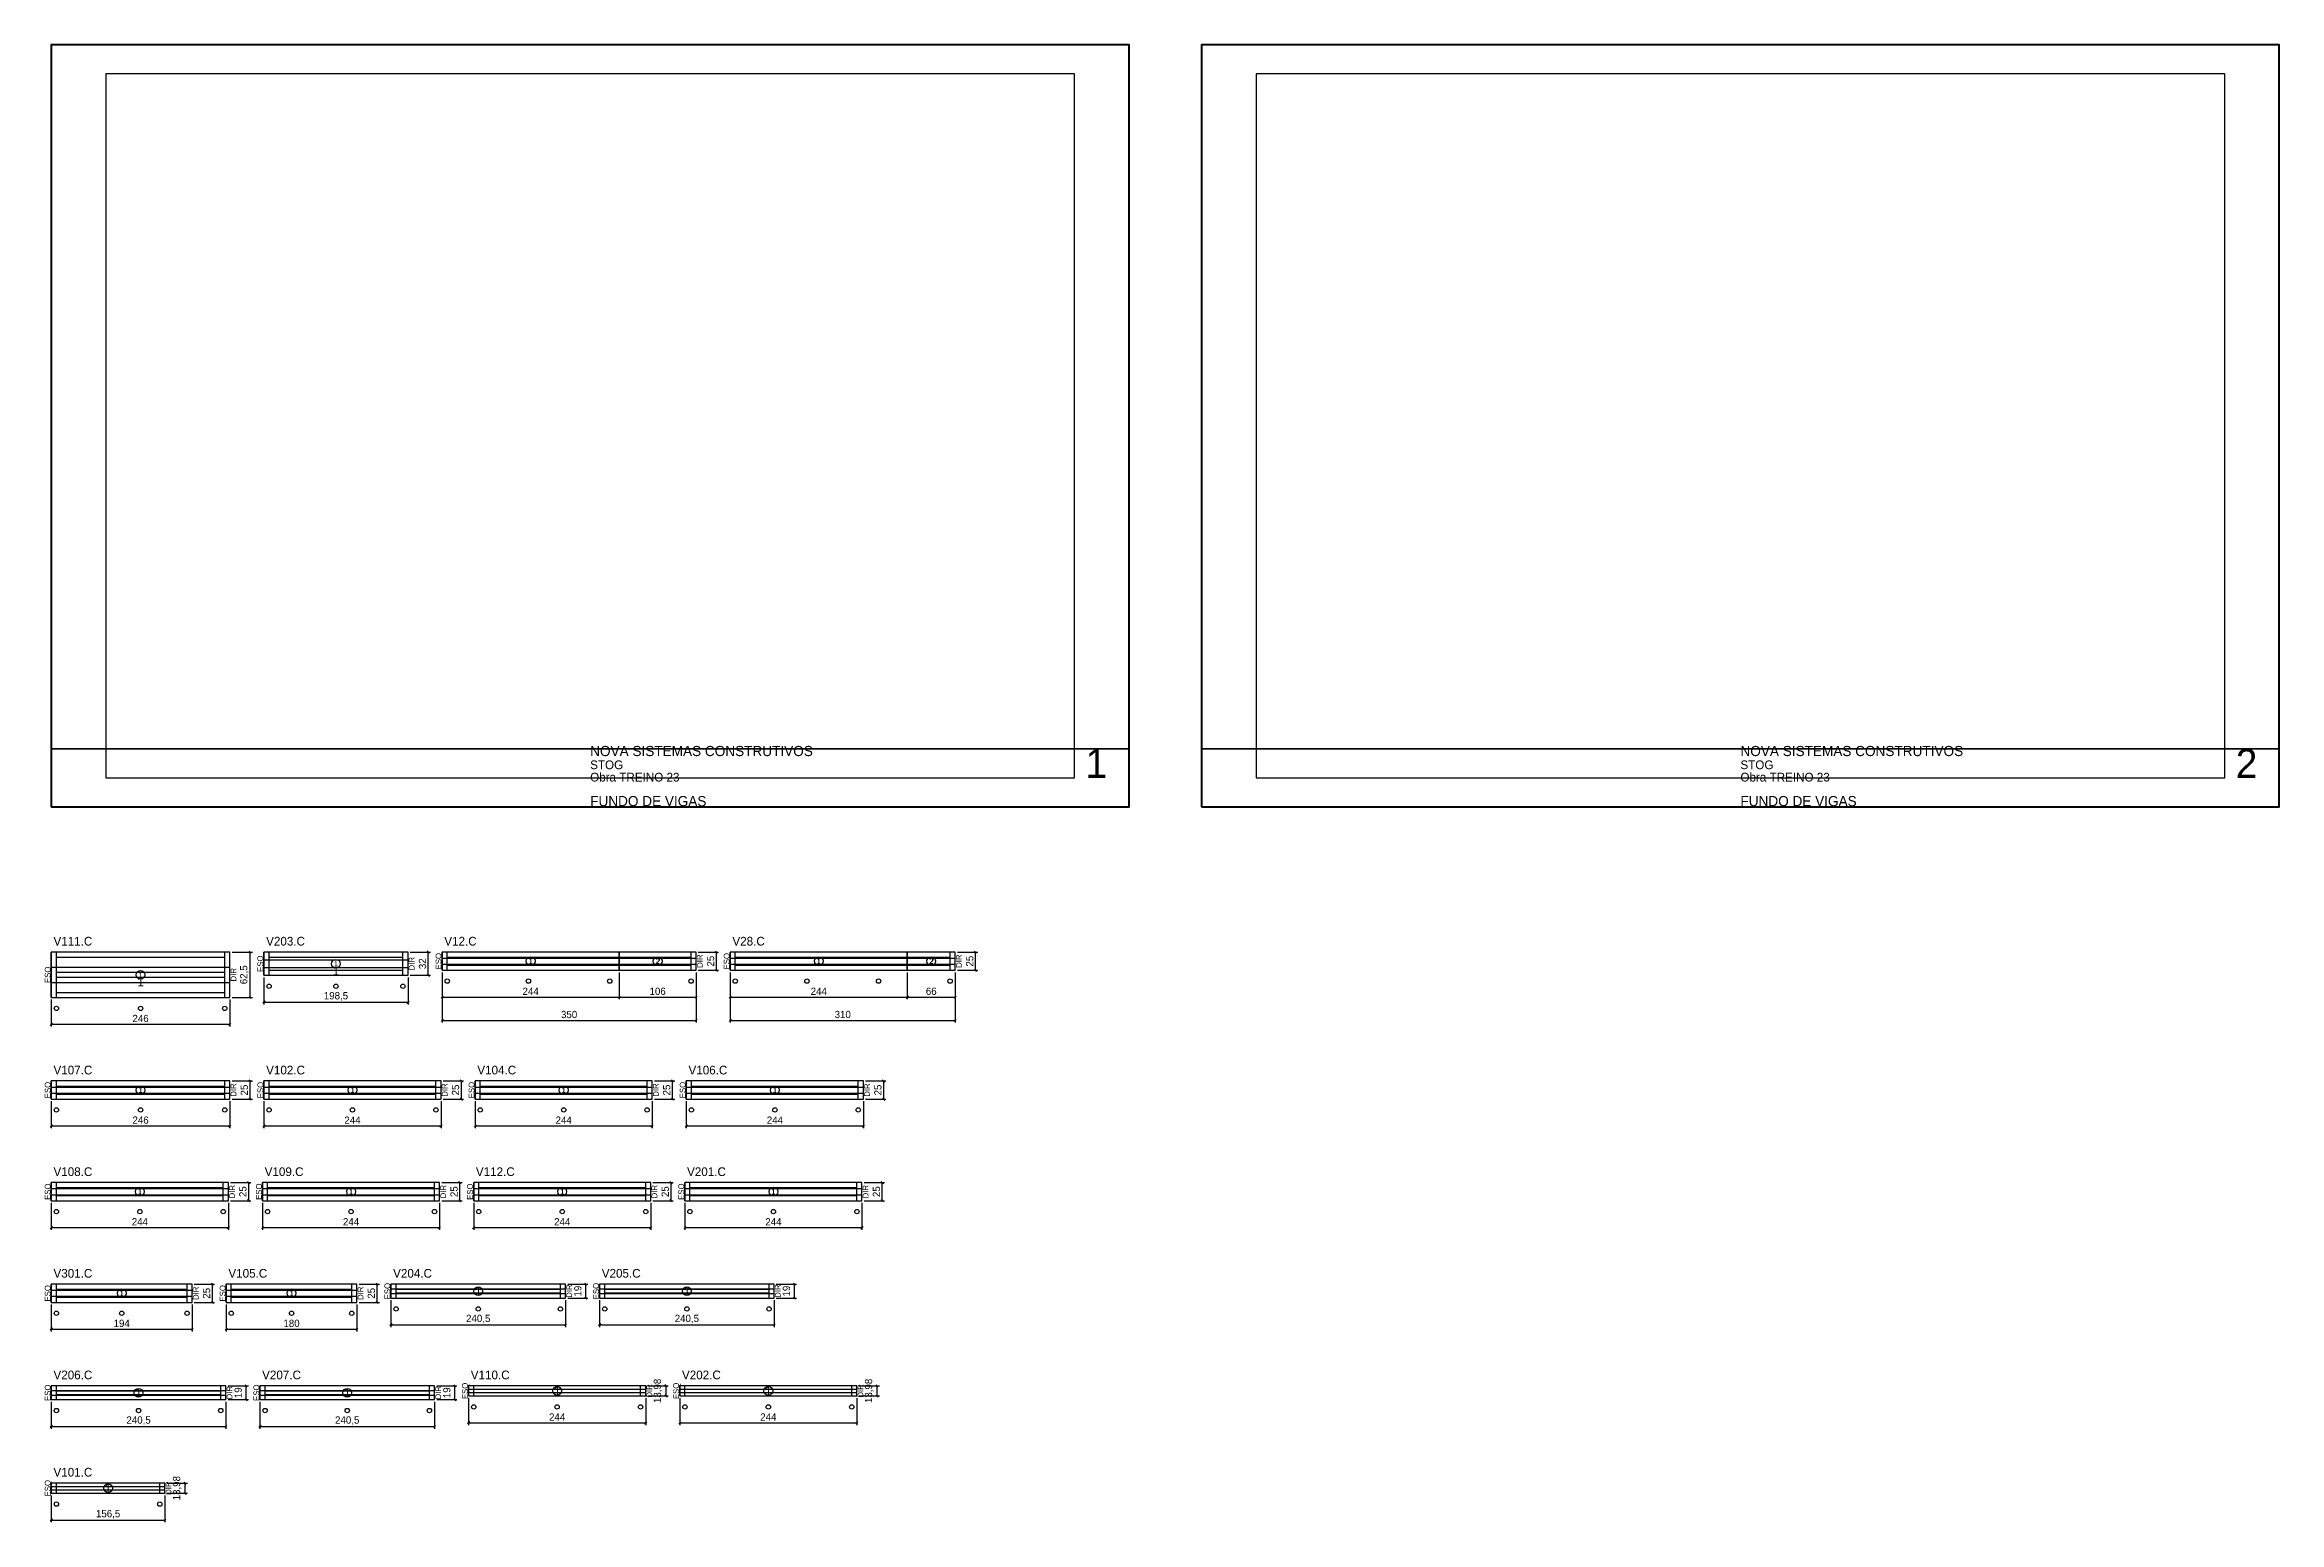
# Model space of a CAD drawing. Extents: x -12000 to 3070, y -785 to 1250.
# Drawn here: x -9 to 3070, y -785 to 1250 of the extents above.
import ezdxf
from ezdxf.enums import TextEntityAlignment as Align

# ---------------------------------------------------------------- set-up
doc = ezdxf.new("R2010")
doc.units = 0
for name, color, linetype in [('5', 5, 'Continuous'), ('CARIMBO', 255, 'Continuous'), ('COTA', 241, 'Continuous'), ('Escoras', 224, 'Continuous'), ('Folhas', 255, 'Continuous'), ('NOMENCLATURA', 7, 'Continuous'), ('Painéis', 200, 'Continuous'), ('SARR_2.2x7', 40, 'Continuous'), ('SARR_EDITAR', 141, 'Continuous')]:
    doc.layers.add(name, color=color, linetype=linetype)
doc.dimstyles.new('PAINEL', dxfattribs={"dimtxt": 10, "dimasz": 3, "dimexe": 3, "dimexo": 3, "dimgap": 3, "dimtad": 1, "dimblk": 'OBLIQUE', "dimblk1": 'OBLIQUE', "dimcen": 2.5, "dimclrd": 4, "dimclre": 4, "dimclrt": 240, "dimazin": 3, "dimtfac": 1, "dimtmove": 0, "dimatfit": 3})

# ---------------------------------------------------------------- blocks, each defined once
blk = doc.blocks.new('nf1')
blk.add_circle((0, 0), 6)
blk.add_text('1', height=7).set_placement((0, 0), align=Align.MIDDLE_CENTER)
blk = doc.blocks.new('_OBLIQUE')
at = {"color": 0, "linetype": 'BYBLOCK'}
blk.add_line((-0.5, -0.5), (0.5, 0.5), dxfattribs=at)
blk = doc.blocks.new('nf2')
blk.add_circle((0, 0), 6)
blk.add_text('2', height=7).set_placement((0, 0), align=Align.MIDDLE_CENTER)

msp = doc.modelspace()

# ---------------------------------------------------------------- linework, layer by layer
at = {"layer": 'CARIMBO', "lineweight": 35}
for p, q in [((0, 280), (1485, 280)), ((1585, 280), (3070, 280))]:
    msp.add_line(p, q, dxfattribs=at)
at = {"layer": 'Escoras'}
for centre in [(300, -47), (392.25, -47), (484.5, -47), (545.5, -40), (657.5, -40), (769.5, -40), (881.5, -40), (942.5, -40), (1041.167, -40), (1139.833, -40), (1238.5, -40), (7, -77.5), (123, -77.5), (239, -77.5), (7, -217.5), (123, -217.5), (239, -217.5), (300, -217.5), (415, -217.5), (530, -217.5), (591, -217.5), (706, -217.5), (821, -217.5), (882, -217.5), (997, -217.5), (1112, -217.5), (7, -357.5), (122, -357.5), (237, -357.5), (298, -357.5), (413, -357.5), (528, -357.5), (589, -357.5), (704, -357.5), (819, -357.5), (880, -357.5), (995, -357.5), (1110, -357.5), (475, -491.5), (588.25, -491.5), (701.5, -491.5), (762.5, -491.5), (875.75, -491.5), (989, -491.5), (7, -497.5), (97, -497.5), (187, -497.5), (248, -497.5), (331, -497.5), (414, -497.5), (7, -631.5), (120.25, -631.5), (233.5, -631.5), (294.5, -631.5), (407.75, -631.5), (521, -631.5), (582, -626.48), (697, -626.48), (812, -626.48), (873, -626.48), (988, -626.48), (1103, -626.48), (7, -760.48), (149.5, -760.48)]:
    msp.add_circle(centre, 3, dxfattribs=at)
at = {"layer": 'Folhas', "lineweight": 50}
for points in [[(0, 200), (1485, 200), (1485, 1250), (0, 1250)], [(1585, 200), (3070, 200), (3070, 1250), (1585, 1250)]]:
    msp.add_lwpolyline(points, close=True, dxfattribs=at)
at = {"layer": 'Folhas', "lineweight": 25}
for points in [[(75, 240), (1410, 240), (1410, 1210), (75, 1210)], [(1660, 240), (2995, 240), (2995, 1210), (1660, 1210)]]:
    msp.add_lwpolyline(points, close=True, dxfattribs=at)
at = {"layer": 'Painéis'}
for p, q in [((782.5, -25), (782.5, 0)), ((1179.5, -25), (1179.5, 0)), ((0, -20.833), (246, -20.833)), ((293, -10.667), (491.5, -10.667)), ((293, -21.333), (491.5, -21.333)), ((538.5, -8.333), (782.5, -8.333)), ((538.5, -16.667), (782.5, -16.667)), ((782.5, -8.333), (888.5, -8.333)), ((782.5, -16.667), (888.5, -16.667)), ((935.5, -8.333), (1179.5, -8.333)), ((935.5, -16.667), (1179.5, -16.667)), ((1179.5, -8.333), (1245.5, -8.333)), ((1179.5, -16.667), (1245.5, -16.667)), ((0, -41.667), (246, -41.667)), ((0, -185.833), (246, -185.833)), ((0, -194.167), (246, -194.167)), ((293, -185.833), (537, -185.833)), ((293, -194.167), (537, -194.167)), ((584, -185.833), (828, -185.833)), ((584, -194.167), (828, -194.167)), ((875, -185.833), (1119, -185.833)), ((875, -194.167), (1119, -194.167)), ((0, -325.833), (244, -325.833)), ((0, -334.167), (244, -334.167)), ((291, -325.833), (535, -325.833)), ((291, -334.167), (535, -334.167)), ((582, -325.833), (826, -325.833)), ((582, -334.167), (826, -334.167)), ((873, -325.833), (1117, -325.833)), ((873, -334.167), (1117, -334.167)), ((0, -465.833), (194, -465.833)), ((0, -474.167), (194, -474.167)), ((241, -465.833), (421, -465.833)), ((241, -474.167), (421, -474.167)), ((468, -463.833), (708.5, -463.833)), ((468, -470.167), (708.5, -470.167)), ((755.5, -463.833), (996, -463.833)), ((755.5, -470.167), (996, -470.167)), ((0, -603.833), (240.5, -603.833)), ((0, -610.167), (240.5, -610.167)), ((287.5, -603.833), (528, -603.833)), ((287.5, -610.167), (528, -610.167)), ((575, -602.16), (819, -602.16)), ((575, -606.82), (819, -606.82)), ((866, -602.16), (1110, -602.16)), ((866, -606.82), (1110, -606.82)), ((0, -736.16), (156.5, -736.16)), ((0, -740.82), (156.5, -740.82))]:
    msp.add_line(p, q, dxfattribs=at)
for points in [[(0, -62.5), (246, -62.5), (246, 0), (0, 0)], [(293, -32), (491.5, -32), (491.5, 0), (293, 0)], [(538.5, -25), (782.5, -25), (782.5, 0), (538.5, 0)], [(782.5, -25), (888.5, -25), (888.5, 0), (782.5, 0)], [(935.5, -25), (1179.5, -25), (1179.5, 0), (935.5, 0)], [(1179.5, -25), (1245.5, -25), (1245.5, 0), (1179.5, 0)], [(0, -202.5), (246, -202.5), (246, -177.5), (0, -177.5)], [(293, -202.5), (537, -202.5), (537, -177.5), (293, -177.5)], [(584, -202.5), (828, -202.5), (828, -177.5), (584, -177.5)], [(875, -202.5), (1119, -202.5), (1119, -177.5), (875, -177.5)], [(0, -342.5), (244, -342.5), (244, -317.5), (0, -317.5)], [(291, -342.5), (535, -342.5), (535, -317.5), (291, -317.5)], [(582, -342.5), (826, -342.5), (826, -317.5), (582, -317.5)], [(873, -342.5), (1117, -342.5), (1117, -317.5), (873, -317.5)], [(0, -482.5), (194, -482.5), (194, -457.5), (0, -457.5)], [(241, -482.5), (421, -482.5), (421, -457.5), (241, -457.5)], [(468, -476.5), (708.5, -476.5), (708.5, -457.5), (468, -457.5)], [(755.5, -476.5), (996, -476.5), (996, -457.5), (755.5, -457.5)], [(0, -616.5), (240.5, -616.5), (240.5, -597.5), (0, -597.5)], [(287.5, -616.5), (528, -616.5), (528, -597.5), (287.5, -597.5)], [(575, -611.48), (819, -611.48), (819, -597.5), (575, -597.5)], [(866, -611.48), (1110, -611.48), (1110, -597.5), (866, -597.5)], [(0, -745.48), (156.5, -745.48), (156.5, -731.5), (0, -731.5)]]:
    msp.add_lwpolyline(points, close=True, dxfattribs=at)
at = {"layer": 'SARR_2.2x7'}
for p, q in [((7, -62.5), (7, 0)), ((239, -62.5), (239, 0)), ((300, -32), (300, 0)), ((484.5, -32), (484.5, 0)), ((545.5, -25), (545.5, 0)), ((881.5, -25), (881.5, 0)), ((942.5, -25), (942.5, 0)), ((1238.5, -25), (1238.5, 0)), ((7, -7), (239, -7)), ((7, -27.75), (239, -27.75)), ((300, -7), (484.5, -7)), ((300, -25), (484.5, -25)), ((545.5, -7), (782.5, -7)), ((545.5, -18), (782.5, -18)), ((782.5, -7), (881.5, -7)), ((782.5, -18), (881.5, -18)), ((942.5, -7), (1179.5, -7)), ((942.5, -18), (1179.5, -18)), ((1179.5, -7), (1238.5, -7)), ((1179.5, -18), (1238.5, -18)), ((7, -34.75), (239, -34.75)), ((7, -55.5), (239, -55.5)), ((7, -202.5), (7, -177.5)), ((7, -184.5), (239, -184.5)), ((239, -202.5), (239, -177.5)), ((300, -202.5), (300, -177.5)), ((300, -184.5), (530, -184.5)), ((530, -202.5), (530, -177.5)), ((591, -202.5), (591, -177.5)), ((591, -184.5), (821, -184.5)), ((821, -202.5), (821, -177.5)), ((882, -202.5), (882, -177.5)), ((882, -184.5), (1112, -184.5)), ((1112, -202.5), (1112, -177.5)), ((7, -195.5), (239, -195.5)), ((300, -195.5), (530, -195.5)), ((591, -195.5), (821, -195.5)), ((882, -195.5), (1112, -195.5)), ((7, -342.5), (7, -317.5)), ((7, -324.5), (237, -324.5)), ((7, -335.5), (237, -335.5)), ((237, -342.5), (237, -317.5)), ((298, -342.5), (298, -317.5)), ((298, -324.5), (528, -324.5)), ((298, -335.5), (528, -335.5)), ((528, -342.5), (528, -317.5)), ((589, -342.5), (589, -317.5)), ((589, -324.5), (819, -324.5)), ((589, -335.5), (819, -335.5)), ((819, -342.5), (819, -317.5)), ((880, -342.5), (880, -317.5)), ((880, -324.5), (1110, -324.5)), ((880, -335.5), (1110, -335.5)), ((1110, -342.5), (1110, -317.5)), ((7, -482.5), (7, -457.5)), ((187, -482.5), (187, -457.5)), ((248, -482.5), (248, -457.5)), ((414, -482.5), (414, -457.5)), ((475, -476.5), (475, -457.5)), ((701.5, -476.5), (701.5, -457.5)), ((762.5, -476.5), (762.5, -457.5)), ((989, -476.5), (989, -457.5)), ((7, -464.5), (187, -464.5)), ((7, -475.5), (187, -475.5)), ((248, -464.5), (414, -464.5)), ((248, -475.5), (414, -475.5)), ((475, -464.5), (701.5, -464.5)), ((475, -469.5), (701.5, -469.5)), ((762.5, -464.5), (989, -464.5)), ((762.5, -469.5), (989, -469.5)), ((7, -616.5), (7, -597.5)), ((7, -604.5), (233.5, -604.5)), ((7, -609.5), (233.5, -609.5)), ((233.5, -616.5), (233.5, -597.5)), ((294.5, -616.5), (294.5, -597.5)), ((294.5, -604.5), (521, -604.5)), ((294.5, -609.5), (521, -609.5)), ((521, -616.5), (521, -597.5)), ((582, -611.48), (582, -597.5)), ((812, -611.48), (812, -597.5)), ((873, -611.48), (873, -597.5)), ((1103, -611.48), (1103, -597.5)), ((7, -745.48), (7, -731.5)), ((149.5, -745.48), (149.5, -731.5))]:
    msp.add_line(p, q, dxfattribs=at)
at = {"layer": 'SARR_EDITAR'}
for p, q in [((0, -62.5), (0, 0)), ((246, -62.5), (246, 0)), ((293, -32), (293, 0)), ((491.5, -32), (491.5, 0)), ((538.5, -25), (538.5, 0)), ((888.5, -25), (888.5, 0)), ((935.5, -25), (935.5, 0)), ((1245.5, -25), (1245.5, 0)), ((0, -202.5), (0, -177.5)), ((246, -202.5), (246, -177.5)), ((293, -202.5), (293, -177.5)), ((537, -202.5), (537, -177.5)), ((584, -202.5), (584, -177.5)), ((828, -202.5), (828, -177.5)), ((875, -202.5), (875, -177.5)), ((1119, -202.5), (1119, -177.5)), ((0, -342.5), (0, -317.5)), ((244, -342.5), (244, -317.5)), ((291, -342.5), (291, -317.5)), ((535, -342.5), (535, -317.5)), ((582, -342.5), (582, -317.5)), ((826, -342.5), (826, -317.5)), ((873, -342.5), (873, -317.5)), ((1117, -342.5), (1117, -317.5)), ((0, -482.5), (0, -457.5)), ((194, -482.5), (194, -457.5)), ((241, -482.5), (241, -457.5)), ((421, -482.5), (421, -457.5)), ((468, -476.5), (468, -457.5)), ((708.5, -476.5), (708.5, -457.5)), ((755.5, -476.5), (755.5, -457.5)), ((996, -476.5), (996, -457.5)), ((0, -616.5), (0, -597.5)), ((240.5, -616.5), (240.5, -597.5)), ((287.5, -616.5), (287.5, -597.5)), ((528, -616.5), (528, -597.5)), ((575, -611.48), (575, -597.5)), ((819, -611.48), (819, -597.5)), ((866, -611.48), (866, -597.5)), ((1110, -611.48), (1110, -597.5)), ((0, -745.48), (0, -731.5)), ((156.5, -745.48), (156.5, -731.5))]:
    msp.add_line(p, q, dxfattribs=at)

# ---------------------------------------------------------------- block references
at = {"layer": 'COTA'}
for name, p in [('nf1', (123, -31.25)), ('nf1', (392.25, -16)), ('nf1', (660.5, -12.5)), ('nf2', (835.5, -12.5)), ('nf1', (1057.5, -12.5)), ('nf2', (1212.5, -12.5)), ('nf1', (123, -190)), ('nf1', (415, -190)), ('nf1', (706, -190)), ('nf1', (997, -190)), ('nf1', (122, -330)), ('nf1', (413, -330)), ('nf1', (704, -330)), ('nf1', (995, -330)), ('nf1', (588.25, -467)), ('nf1', (875.75, -467)), ('nf1', (97, -470)), ('nf1', (331, -470)), ('nf1', (120.25, -607)), ('nf1', (407.75, -607)), ('nf1', (697, -604.49)), ('nf1', (988, -604.49)), ('nf1', (78.25, -738.49))]:
    msp.add_blockref(name, p, dxfattribs=at)

# ---------------------------------------------------------------- texts
at = {"layer": '5'}
for s, p in [('ESQ', (-5, -31.25)), ('DIR', (251, -31.25)), ('ESQ', (288, -16)), ('DIR', (496.5, -16)), ('ESQ', (533.5, -12.5)), ('DIR', (893.5, -12.5)), ('ESQ', (930.5, -12.5)), ('DIR', (1250.5, -12.5)), ('ESQ', (-5, -190)), ('DIR', (251, -190)), ('ESQ', (288, -190)), ('DIR', (542, -190)), ('ESQ', (579, -190)), ('DIR', (833, -190)), ('ESQ', (870, -190)), ('DIR', (1124, -190)), ('ESQ', (-5, -330)), ('DIR', (249, -330)), ('ESQ', (286, -330)), ('DIR', (540, -330)), ('ESQ', (577, -330)), ('DIR', (831, -330)), ('ESQ', (868, -330)), ('DIR', (1122, -330)), ('ESQ', (-5, -470)), ('DIR', (199, -470)), ('ESQ', (236, -470)), ('DIR', (426, -470)), ('ESQ', (463, -467)), ('DIR', (713.5, -467)), ('ESQ', (750.5, -467)), ('DIR', (1001, -467)), ('ESQ', (-5, -607)), ('DIR', (245.5, -607)), ('ESQ', (282.5, -607)), ('DIR', (533, -607)), ('ESQ', (570, -604.49)), ('DIR', (824, -604.49)), ('ESQ', (861, -604.49)), ('DIR', (1115, -604.49)), ('ESQ', (-5, -738.49)), ('DIR', (161.5, -738.49))]:
    msp.add_text(s, height=8, rotation=90, dxfattribs=at).set_placement(p, align=Align.MIDDLE_CENTER)
for s, p in [('1', (392.25, -26)), ('1', (660.5, -12.5)), ('2', (835.5, -12.5)), ('1', (1057.5, -12.5)), ('2', (1212.5, -12.5)), ('1', (123, -41.25)), ('1', (123, -190)), ('1', (415, -190)), ('1', (706, -190)), ('1', (997, -190)), ('1', (122, -330)), ('1', (413, -330)), ('1', (704, -330)), ('1', (995, -330)), ('1', (588.25, -467)), ('1', (875.75, -467)), ('1', (97, -470)), ('1', (331, -470)), ('1', (120.25, -607)), ('1', (407.75, -607)), ('1', (697, -604.49)), ('1', (988, -604.49)), ('1', (78.25, -738.49))]:
    msp.add_text(s, height=12, dxfattribs=at).set_placement(p, align=Align.MIDDLE_CENTER)
at = {"layer": 'CARIMBO'}
for s, height, p in [('NOVA SISTEMAS CONSTRUTIVOS', 14, (742.5, 270)), ('1', 40, (1425, 240)), ('NOVA SISTEMAS CONSTRUTIVOS', 14, (2327.5, 270)), ('2', 40, (3010, 240)), ('STOG', 12, (742.5, 252)), ('Obra TREINO 23', 12, (742.5, 235)), ('STOG', 12, (2327.5, 252)), ('Obra TREINO 23', 12, (2327.5, 235)), ('FUNDO DE VIGAS', 14, (742.5, 201)), ('FUNDO DE VIGAS', 14, (2327.5, 201))]:
    msp.add_text(s, height=height, dxfattribs=at).set_placement(p)
at = {"layer": 'NOMENCLATURA'}
for s, p in [('V111.C', (3, 9)), ('V203.C', (296, 9)), ('V12.C', (541.5, 9)), ('V28.C', (938.5, 9)), ('V107.C', (3, -168.5)), ('V102.C', (296, -168.5)), ('V104.C', (587, -168.5)), ('V106.C', (878, -168.5)), ('V108.C', (3, -308.5)), ('V109.C', (294, -308.5)), ('V112.C', (585, -308.5)), ('V201.C', (876, -308.5)), ('V301.C', (3, -448.5)), ('V105.C', (244, -448.5)), ('V204.C', (471, -448.5)), ('V205.C', (758.5, -448.5)), ('V206.C', (3, -588.5)), ('V207.C', (290.5, -588.5)), ('V110.C', (578, -588.5)), ('V202.C', (869, -588.5)), ('V101.C', (3, -722.5))]:
    msp.add_text(s, height=12, dxfattribs=at).set_placement(p)

# ---------------------------------------------------------------- dimensions: what is measured, and where the dimension line sits
at = {"layer": 'COTA'}
for base, p1, p2 in [((274, -62.5), (246, -62.5), (246, 0)), ((519.5, -32), (491.5, -32), (491.5, 0)), ((916.5, -25), (888.5, -25), (888.5, 0)), ((1273.5, -25), (1245.5, -25), (1245.5, 0)), ((274, -202.5), (246, -202.5), (246, -177.5)), ((565, -202.5), (537, -202.5), (537, -177.5)), ((856, -202.5), (828, -202.5), (828, -177.5)), ((1147, -202.5), (1119, -202.5), (1119, -177.5)), ((272, -342.5), (244, -342.5), (244, -317.5)), ((563, -342.5), (535, -342.5), (535, -317.5)), ((854, -342.5), (826, -342.5), (826, -317.5)), ((1145, -342.5), (1117, -342.5), (1117, -317.5)), ((222, -482.5), (194, -482.5), (194, -457.5)), ((449, -482.5), (421, -482.5), (421, -457.5)), ((736.5, -476.5), (708.5, -476.5), (708.5, -457.5)), ((1024, -476.5), (996, -476.5), (996, -457.5)), ((268.5, -616.5), (240.5, -616.5), (240.5, -597.5)), ((556, -616.5), (528, -616.5), (528, -597.5)), ((847, -611.48), (819, -611.48), (819, -597.5)), ((1138, -611.48), (1110, -611.48), (1110, -597.5)), ((184.5, -745.48), (156.5, -745.48), (156.5, -731.5))]:
    msp.add_linear_dim(base=base, p1=p1, p2=p2, angle=90, dimstyle='PAINEL', dxfattribs=at).render()
for base, p1, p2 in [((538.5, -62), (538.5, -25), (782.5, -25)), ((538.5, -94), (538.5, -25), (888.5, -25)), ((782.5, -62), (782.5, -25), (888.5, -25)), ((935.5, -62), (935.5, -25), (1179.5, -25)), ((935.5, -94), (935.5, -25), (1245.5, -25)), ((1179.5, -62), (1179.5, -25), (1245.5, -25)), ((293, -69), (293, -32), (491.5, -32)), ((0, -99.5), (0, -62.5), (246, -62.5)), ((0, -239.5), (0, -202.5), (246, -202.5)), ((293, -239.5), (293, -202.5), (537, -202.5)), ((584, -239.5), (584, -202.5), (828, -202.5)), ((875, -239.5), (875, -202.5), (1119, -202.5)), ((0, -379.5), (0, -342.5), (244, -342.5)), ((291, -379.5), (291, -342.5), (535, -342.5)), ((582, -379.5), (582, -342.5), (826, -342.5)), ((873, -379.5), (873, -342.5), (1117, -342.5)), ((0, -519.5), (0, -482.5), (194, -482.5)), ((241, -519.5), (241, -482.5), (421, -482.5)), ((468, -513.5), (468, -476.5), (708.5, -476.5)), ((755.5, -513.5), (755.5, -476.5), (996, -476.5)), ((575, -648.48), (575, -611.48), (819, -611.48)), ((866, -648.48), (866, -611.48), (1110, -611.48)), ((0, -653.5), (0, -616.5), (240.5, -616.5)), ((287.5, -653.5), (287.5, -616.5), (528, -616.5)), ((0, -782.48), (0, -745.48), (156.5, -745.48))]:
    msp.add_linear_dim(base=base, p1=p1, p2=p2, dimstyle='PAINEL', dxfattribs=at).render()

doc.saveas('drawing.dxf')
